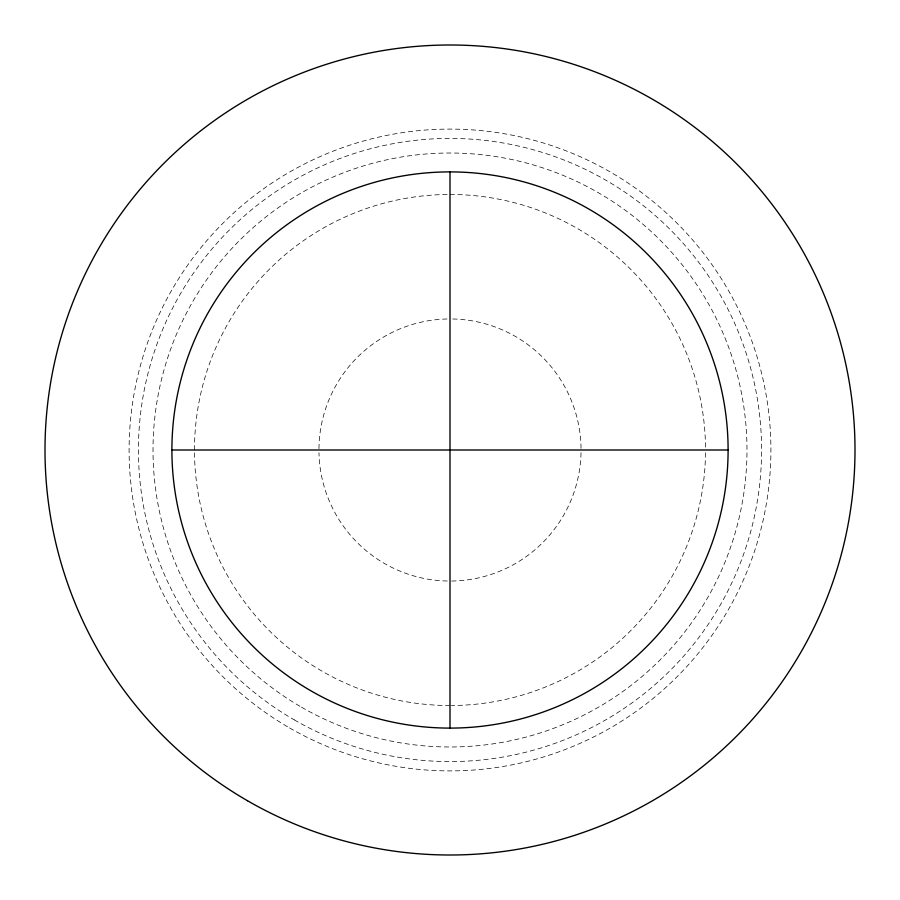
<?xml version="1.0" encoding="UTF-8"?>
<svg xmlns="http://www.w3.org/2000/svg" width="900" height="900" viewBox="0 0 900 900"><rect width="100%" height="100%" fill="white"/><g stroke="black" fill="none" stroke-linecap="round" stroke-linejoin="round"><path stroke-width="0.67" stroke-dasharray="4.5 3.38" d="M705.51 452.756A255.521 255.521 0 0 1 451.384 705.521M450 705.521A255.521 255.521 0 0 1 194.49 452.756M194.479 450A255.521 255.521 0 0 1 448.616 194.479M450 194.479A255.521 255.521 0 0 1 705.521 448.616M581.018 452.723A131.051 131.051 0 0 1 451.361 581.04M447.277 581.018A131.051 131.051 0 0 1 318.983 452.723M318.96 448.639A131.051 131.051 0 0 1 448.639 318.96M452.723 318.983A131.051 131.051 0 0 1 581.04 448.639M294.21 719.831A311.58 311.58 0 0 0 761.58 450A311.58 311.58 0 0 0 294.21 180.169A311.58 311.58 0 0 0 294.21 719.831M289.553 727.909A320.906 320.906 0 0 0 770.906 450A320.906 320.906 0 0 0 289.553 172.091A320.906 320.906 0 0 0 289.553 727.909M301.511 707.197A296.978 296.978 0 0 0 746.977 450A296.978 296.978 0 0 0 301.511 192.803A296.978 296.978 0 0 0 301.511 707.197"/><path stroke-width="1.35" d="M171.9 450L728.1 450A278.1 278.1 0 0 0 310.95 209.16A278.1 278.1 0 0 0 310.95 690.84A278.1 278.1 0 0 0 728.1 450M450 171.9L450 728.1M247.5 800.741A405 405 0 0 0 855 450A405 405 0 0 0 247.5 99.259A405 405 0 0 0 247.5 800.741"/></g></svg>
